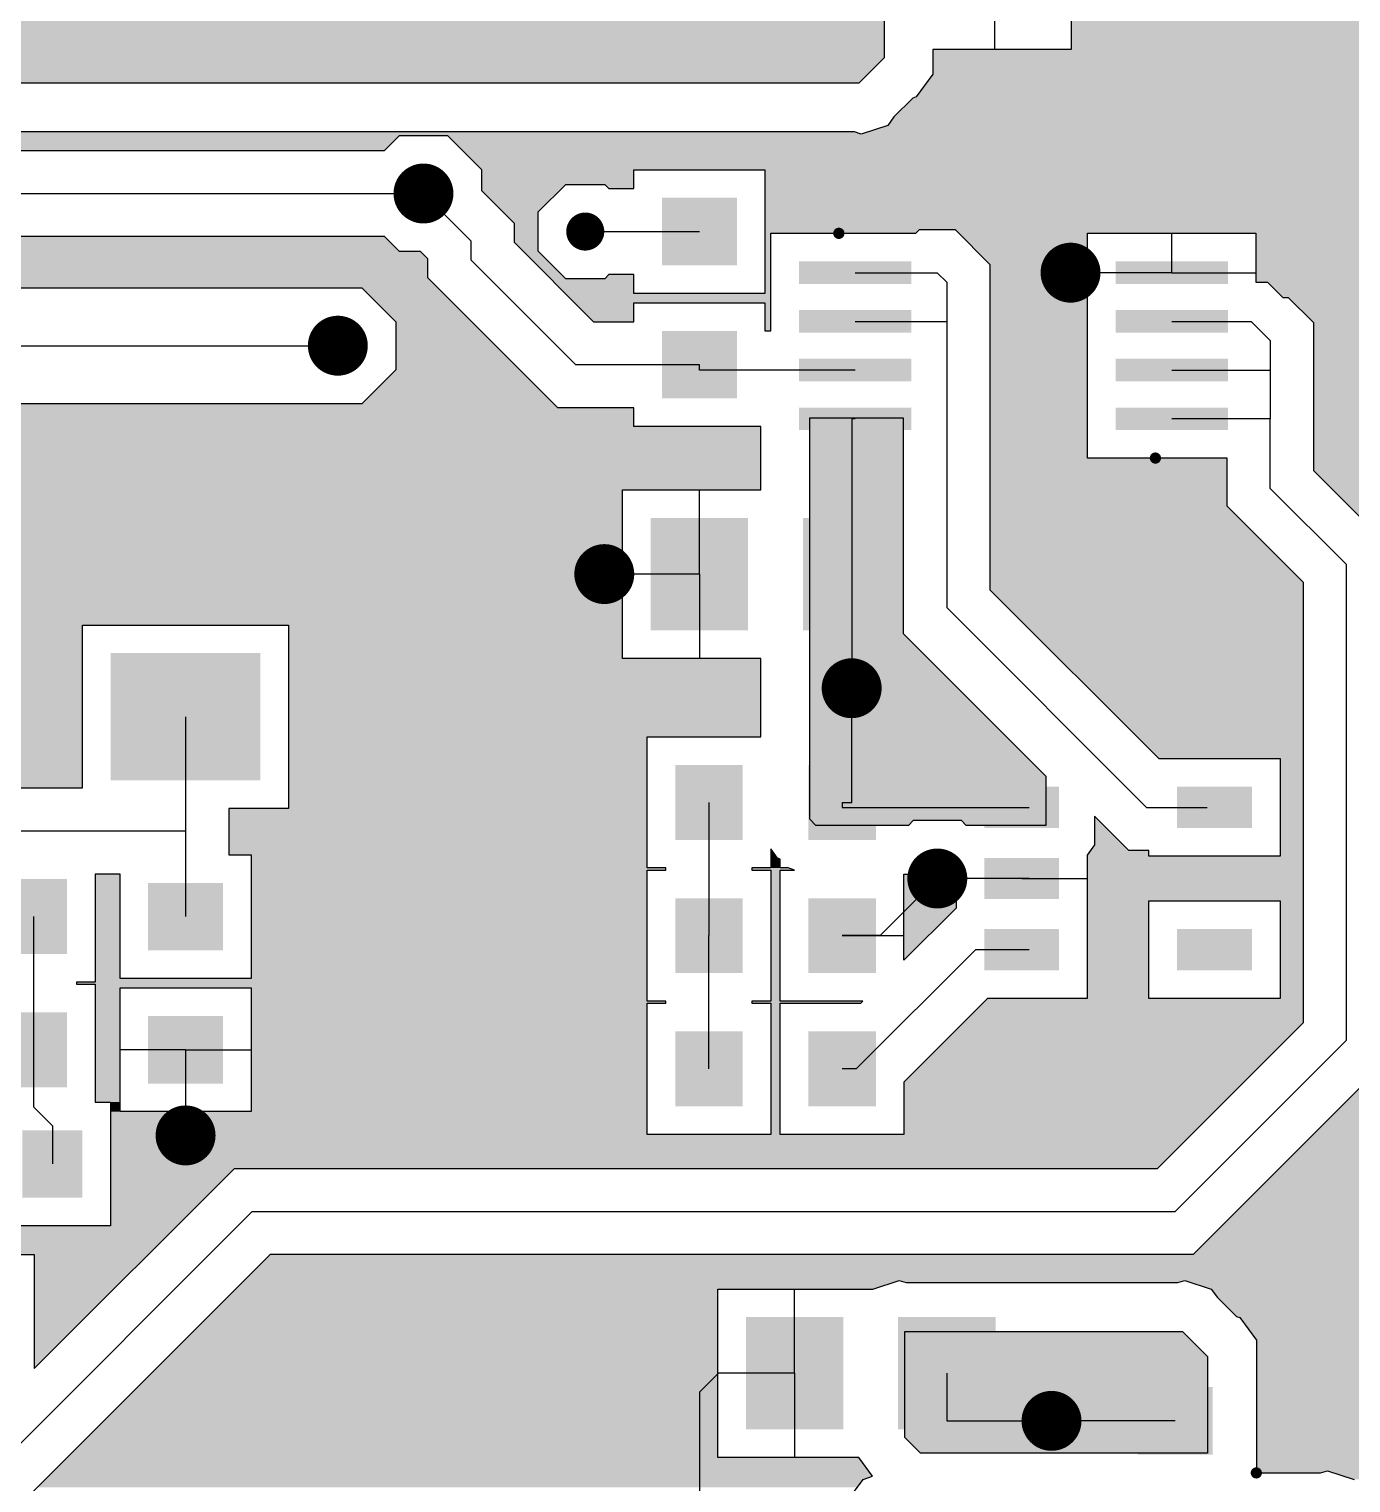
# Model space of a CAD drawing. Extents: x 295 to 953, y 10 to 290.
# Drawn here: x 793.36 to 822.47, y 150.48 to 182.5 of the extents above; entities that cross this region are included whole.
import ezdxf

# ---------------------------------------------------------------- set-up
doc = ezdxf.new("R2010")
doc.units = 0
doc.header["$LTSCALE"] = 5
doc.header["$MEASUREMENT"] = 0
doc.layers.get('0').update_dxf_attribs({"linetype": 'CONTINUOUS', "lineweight": 25})
doc.layers.add('L4-BOTTOM_GBR', color=6, linetype='CONTINUOUS')

msp = doc.modelspace()

# ---------------------------------------------------------------- linework, layer by layer
at = {"color": 7}
for points, const_width in [([(802.38, 178.878, -1), (801.72, 178.878, -1)], 0.66), ([(805.822, 178.04, -1), (805.403, 178.04, -1)], 0.419), ([(811.26, 178.001, -1), (811.136, 178.001, -1)], 0.124), ([(816.63, 177.134, -1), (815.97, 177.134, -1)], 0.66), ([(800.494, 175.526, -1), (799.834, 175.526, -1)], 0.66), ([(818.231, 173.051, -1), (818.107, 173.051, -1)], 0.124), ([(806.362, 170.496, -1), (805.702, 170.496, -1)], 0.66), ([(811.81, 167.982, -1), (811.15, 167.982, -1)], 0.66), ([(813.696, 163.791, -1), (813.036, 163.791, -1)], 0.66), ([(797.141, 158.133, -1), (796.481, 158.133, -1)], 0.66), ([(816.211, 151.846, -1), (815.551, 151.846, -1)], 0.66), ([(820.453, 150.7, -1), (820.33, 150.7, -1)], 0.124)]:
    msp.add_lwpolyline(points, format="xyb", close=True, dxfattribs=dict(at, const_width=const_width))
for points in [[(807.302, 178.783), (807.302, 177.298), (808.952, 178.783), (808.952, 177.298)], [(810.318, 177.382), (810.318, 176.887), (812.793, 177.382), (812.793, 176.887)], [(817.291, 177.382), (817.291, 176.887), (819.766, 177.382), (819.766, 176.887)], [(810.318, 176.309), (810.318, 175.814), (812.793, 176.309), (812.793, 175.814)], [(817.291, 176.309), (817.291, 175.814), (819.766, 176.309), (819.766, 175.814)], [(807.302, 175.849), (807.302, 174.364), (808.952, 175.849), (808.952, 174.364)], [(810.318, 175.237), (810.318, 174.742), (812.793, 175.237), (812.793, 174.742)], [(817.291, 175.237), (817.291, 174.742), (819.766, 175.237), (819.766, 174.742)], [(810.318, 174.164), (810.318, 173.669), (812.793, 174.164), (812.793, 173.669)], [(817.291, 174.164), (817.291, 173.669), (819.766, 174.164), (819.766, 173.669)], [(807.055, 171.734), (807.055, 169.259), (809.2, 171.734), (809.2, 169.259)], [(810.407, 171.734), (810.407, 169.259), (812.552, 171.734), (812.552, 169.259)], [(795.161, 168.756), (795.161, 165.951), (798.461, 168.756), (798.461, 165.951)], [(807.594, 166.292), (807.594, 164.642), (809.079, 166.292), (809.079, 164.642)], [(810.528, 166.292), (810.528, 164.642), (812.013, 166.292), (812.013, 164.642)], [(814.399, 165.812), (814.399, 164.905), (816.049, 165.812), (816.049, 164.905)], [(818.646, 165.812), (818.646, 164.905), (820.296, 165.812), (820.296, 164.905)], [(814.399, 164.245), (814.399, 163.337), (816.049, 164.245), (816.049, 163.337)], [(792.716, 163.778), (792.716, 162.128), (794.201, 163.778), (794.201, 162.128)], [(795.986, 163.695), (795.986, 162.21), (797.636, 163.695), (797.636, 162.21)], [(807.594, 163.358), (807.594, 161.708), (809.079, 163.358), (809.079, 161.708)], [(810.528, 163.358), (810.528, 161.708), (812.013, 163.358), (812.013, 161.708)], [(814.399, 162.677), (814.399, 161.77), (816.049, 162.677), (816.049, 161.77)], [(818.646, 162.677), (818.646, 161.77), (820.296, 162.677), (820.296, 161.77)], [(792.716, 160.844), (792.716, 159.194), (794.201, 160.844), (794.201, 159.194)], [(795.986, 160.761), (795.986, 159.276), (797.636, 160.761), (797.636, 159.276)], [(807.594, 160.425), (807.594, 158.775), (809.079, 160.425), (809.079, 158.775)], [(810.528, 160.425), (810.528, 158.775), (812.013, 160.425), (812.013, 158.775)], [(793.218, 158.247), (793.218, 156.762), (794.538, 158.247), (794.538, 156.762)], [(809.15, 154.132), (809.15, 151.657), (811.295, 154.132), (811.295, 151.657)], [(812.503, 154.132), (812.503, 151.657), (814.648, 154.132), (814.648, 151.657)], [(817.78, 152.589), (817.78, 151.104), (819.43, 152.589), (819.43, 151.104)]]:
    msp.add_solid(points, dxfattribs=at)
at = {"layer": 'L4-BOTTOM_GBR', "color": 7}
for p, q in [((816.314, 185.764), (816.314, 182.051)), ((812.194, 185.041), (812.194, 181.863)), ((814.623, 183.908), (814.623, 182.051)), ((816.314, 182.051), (813.267, 182.051)), ((813.267, 182.051), (813.267, 181.504)), ((812.194, 181.863), (811.638, 181.307)), ((811.638, 181.307), (787.642, 181.307)), ((813.267, 181.504), (812.904, 181.005)), ((812.828, 180.98), (812.412, 180.565)), ((812.904, 181.005), (812.828, 180.98)), ((812.275, 180.377), (811.689, 180.185)), ((812.412, 180.565), (812.275, 180.377)), ((811.539, 180.235), (787.741, 180.235)), ((801.191, 179.827), (801.521, 180.157)), ((801.521, 180.157), (802.58, 180.157)), ((802.58, 180.157), (803.329, 179.408)), ((811.689, 180.185), (811.539, 180.235)), ((786.727, 179.827), (801.191, 179.827)), ((803.329, 179.408), (803.329, 178.941)), ((806.683, 179.401), (809.571, 179.401)), ((806.683, 178.989), (806.683, 179.401)), ((809.571, 179.401), (809.571, 176.679)), ((804.575, 178.471), (805.182, 179.078)), ((805.182, 179.078), (806.042, 179.078)), ((806.042, 179.078), (806.131, 178.989)), ((786.334, 178.878), (802.05, 178.878)), ((802.05, 178.878), (803.098, 177.831)), ((803.329, 178.941), (804.047, 178.223)), ((806.131, 178.989), (806.683, 178.989)), ((804.575, 177.611), (804.575, 178.471)), ((804.047, 178.223), (804.047, 177.804)), ((805.613, 178.04), (808.127, 178.04)), ((812.891, 178.001), (812.973, 178.083)), ((812.973, 178.083), (813.759, 178.083)), ((813.759, 178.083), (814.524, 177.317)), ((801.191, 177.93), (785.941, 177.93)), ((801.521, 177.6), (801.191, 177.93)), ((803.098, 177.412), (803.098, 177.831)), ((804.047, 177.804), (805.796, 176.055)), ((809.7, 178.001), (811.198, 178.001)), ((809.7, 175.856), (809.7, 178.001)), ((811.198, 178.001), (812.891, 178.001)), ((816.671, 178.001), (820.383, 178.001)), ((816.671, 173.051), (816.671, 178.001)), ((818.529, 177.134), (818.529, 178.001)), ((820.383, 178.001), (820.383, 176.928)), ((801.987, 177.6), (801.521, 177.6)), ((802.149, 177.438), (801.987, 177.6)), ((802.149, 177.019), (802.149, 177.438)), ((803.098, 177.412), (805.403, 175.107)), ((805.182, 177.002), (804.575, 177.611)), ((806.131, 177.091), (806.042, 177.002)), ((806.683, 177.091), (806.131, 177.091)), ((806.683, 176.679), (806.683, 177.091)), ((811.556, 177.134), (813.366, 177.134)), ((813.575, 176.925), (813.366, 177.134)), ((814.524, 177.317), (814.524, 170.152)), ((818.529, 177.134), (816.3, 177.134)), ((818.529, 177.134), (816.673, 177.134)), ((818.529, 177.134), (820.385, 177.134)), ((785.308, 176.804), (800.694, 176.804)), ((800.694, 176.804), (801.443, 176.055)), ((805.01, 174.158), (802.149, 177.019)), ((806.042, 177.002), (805.182, 177.002)), ((813.575, 176.925), (813.575, 176.062)), ((820.383, 176.928), (820.639, 176.928)), ((820.639, 176.928), (820.976, 176.591)), ((809.571, 176.679), (806.683, 176.679)), ((806.683, 176.468), (809.571, 176.468)), ((806.683, 176.055), (806.683, 176.468)), ((809.571, 176.468), (809.571, 175.856)), ((820.976, 176.591), (821.093, 176.591)), ((821.093, 176.591), (821.649, 176.035)), ((801.443, 176.055), (801.443, 174.996)), ((805.796, 176.055), (806.683, 176.055)), ((809.571, 175.856), (809.7, 175.856)), ((811.556, 176.062), (813.575, 176.062)), ((813.575, 176.062), (813.575, 169.759)), ((818.529, 176.062), (820.281, 176.062)), ((820.7, 175.643), (820.281, 176.062)), ((821.649, 176.035), (821.649, 172.775)), ((764.96, 175.526), (800.164, 175.526)), ((820.7, 175.643), (820.7, 174.989)), ((801.443, 174.996), (800.694, 174.247)), ((808.127, 175.107), (805.403, 175.107)), ((808.127, 174.989), (808.127, 175.107)), ((811.556, 174.989), (808.127, 174.989)), ((818.529, 174.989), (820.7, 174.989)), ((820.7, 174.989), (820.7, 173.917)), ((800.694, 174.247), (770.352, 174.247)), ((806.683, 174.158), (805.01, 174.158)), ((806.683, 173.745), (806.683, 174.158)), ((810.556, 173.935), (812.614, 173.935)), ((810.556, 165.099), (810.556, 173.935)), ((811.556, 173.917), (811.48, 173.917)), ((811.48, 173.917), (811.48, 170.496)), ((812.614, 173.935), (812.614, 169.188)), ((820.7, 173.917), (818.529, 173.917)), ((820.7, 172.382), (820.7, 173.917)), ((809.483, 173.745), (806.683, 173.745)), ((809.483, 172.353), (809.483, 173.745)), ((818.169, 173.051), (816.671, 173.051)), ((819.751, 173.051), (818.169, 173.051)), ((819.751, 171.99), (819.751, 173.051)), ((821.649, 172.775), (823.325, 171.099)), ((806.436, 172.353), (809.483, 172.353)), ((806.436, 168.64), (806.436, 172.353)), ((808.127, 170.496), (808.127, 172.353)), ((820.7, 172.382), (822.377, 170.706)), ((821.428, 170.313), (819.751, 171.99)), ((822.377, 160.228), (822.377, 170.706)), ((808.127, 170.496), (806.032, 170.496)), ((808.127, 170.496), (806.436, 170.496)), ((808.127, 170.496), (808.127, 168.64)), ((811.48, 170.496), (811.48, 167.982)), ((814.524, 170.152), (818.245, 166.431)), ((821.428, 160.621), (821.428, 170.313)), ((817.976, 165.358), (813.575, 169.759)), ((794.543, 169.374), (799.08, 169.374)), ((794.543, 165.787), (794.543, 169.374)), ((799.08, 169.374), (799.08, 165.332)), ((812.614, 169.188), (815.757, 166.045)), ((809.483, 168.64), (806.436, 168.64)), ((809.483, 166.911), (809.483, 168.64)), ((811.48, 165.467), (811.48, 167.982)), ((796.811, 167.353), (796.811, 164.839)), ((806.975, 166.911), (809.483, 166.911)), ((806.975, 164.023), (806.975, 166.911)), ((818.245, 166.431), (820.915, 166.431)), ((820.915, 166.431), (820.915, 164.286)), ((815.757, 166.045), (815.757, 164.962)), ((792.165, 165.787), (794.543, 165.787)), ((797.76, 165.332), (797.76, 164.314)), ((799.08, 165.332), (797.76, 165.332)), ((808.337, 165.467), (808.337, 162.534)), ((811.27, 165.467), (811.48, 165.467)), ((811.27, 165.467), (811.27, 165.358)), ((811.27, 165.358), (815.389, 165.358)), ((817.976, 165.358), (819.306, 165.358)), ((810.693, 164.962), (810.556, 165.099)), ((812.729, 164.962), (810.693, 164.962)), ((812.836, 165.07), (812.729, 164.962)), ((813.896, 165.07), (812.836, 165.07)), ((814.003, 164.962), (813.896, 165.07)), ((815.757, 164.962), (814.003, 164.962)), ((816.829, 165.164), (816.829, 164.53)), ((817.583, 164.41), (816.829, 165.164)), ((790.525, 164.839), (796.811, 164.839)), ((796.811, 164.839), (796.811, 162.953)), ((797.76, 164.314), (798.255, 164.314)), ((798.255, 164.314), (798.255, 161.591)), ((809.698, 164.444), (809.698, 164.023)), ((809.846, 164.241), (809.698, 164.444)), ((816.829, 164.53), (816.666, 164.307)), ((816.666, 164.307), (816.666, 161.151)), ((818.027, 164.41), (817.583, 164.41)), ((818.027, 164.286), (818.027, 164.41)), ((820.915, 164.286), (818.027, 164.286)), ((807.388, 164.023), (806.975, 164.023)), ((806.975, 163.977), (807.388, 163.977)), ((806.975, 161.09), (806.975, 163.977)), ((807.388, 163.977), (807.388, 164.023)), ((809.285, 164.023), (809.285, 163.977)), ((809.698, 164.023), (809.285, 164.023)), ((809.285, 163.977), (809.698, 163.977)), ((809.698, 163.977), (809.698, 161.09)), ((809.909, 164.22), (809.846, 164.241)), ((809.909, 164.023), (809.909, 164.22)), ((810.081, 164.023), (809.909, 164.023)), ((809.909, 163.977), (810.223, 163.977)), ((809.909, 161.09), (809.909, 163.977)), ((810.223, 163.977), (810.081, 164.023)), ((794.82, 163.89), (794.82, 161.509)), ((795.368, 163.89), (794.82, 163.89)), ((795.368, 161.591), (795.368, 163.89)), ((813.366, 163.791), (812.109, 162.534)), ((812.632, 163.89), (813.778, 163.89)), ((812.632, 161.992), (812.632, 163.89)), ((815.389, 163.791), (813.366, 163.791)), ((813.778, 163.89), (813.778, 163.141)), ((815.224, 163.791), (813.78, 163.791)), ((815.224, 163.791), (813.78, 163.791)), ((815.224, 163.791), (816.668, 163.791)), ((815.224, 163.791), (816.668, 163.791)), ((813.778, 163.141), (812.632, 161.992)), ((818.027, 163.296), (820.915, 163.296)), ((818.027, 161.151), (818.027, 163.296)), ((820.915, 163.296), (820.915, 161.151)), ((793.459, 162.953), (793.459, 160.019)), ((808.337, 159.6), (808.337, 162.534)), ((811.27, 162.534), (812.632, 162.534)), ((812.109, 162.534), (811.27, 162.534)), ((811.581, 159.6), (814.204, 162.223)), ((815.389, 162.223), (814.204, 162.223)), ((794.407, 161.509), (794.407, 161.463)), ((794.82, 161.509), (794.407, 161.509)), ((794.407, 161.463), (794.82, 161.463)), ((794.82, 161.463), (794.82, 158.866)), ((798.255, 161.591), (795.368, 161.591)), ((795.368, 161.38), (798.255, 161.38)), ((795.368, 158.658), (795.368, 161.38)), ((798.255, 161.38), (798.255, 158.658)), ((807.388, 161.09), (806.975, 161.09)), ((807.388, 161.044), (807.388, 161.09)), ((809.285, 161.09), (809.285, 161.044)), ((809.698, 161.09), (809.285, 161.09)), ((811.729, 161.09), (809.909, 161.09)), ((811.683, 161.044), (811.729, 161.09)), ((814.473, 161.151), (812.632, 159.309)), ((816.666, 161.151), (814.473, 161.151)), ((820.915, 161.151), (818.027, 161.151)), ((806.975, 161.044), (807.388, 161.044)), ((806.975, 158.156), (806.975, 161.044)), ((809.285, 161.044), (809.698, 161.044)), ((809.698, 161.044), (809.698, 158.156)), ((809.909, 161.044), (811.683, 161.044)), ((809.909, 158.156), (809.909, 161.044)), ((818.212, 157.405), (821.428, 160.621)), ((822.377, 160.228), (818.605, 156.457)), ((793.459, 160.019), (793.459, 158.762)), ((796.811, 160.019), (795.368, 160.019)), ((796.811, 160.019), (796.811, 158.133)), ((796.811, 160.019), (796.811, 158.658)), ((796.811, 160.019), (798.255, 160.019)), ((823.325, 159.836), (818.997, 155.508)), ((811.581, 159.6), (811.27, 159.6)), ((812.632, 159.309), (812.632, 158.156)), ((794.82, 158.866), (795.156, 158.866)), ((795.156, 158.866), (795.156, 156.143)), ((793.878, 158.343), (793.459, 158.762)), ((798.255, 158.658), (795.368, 158.658)), ((793.878, 158.343), (793.878, 157.504)), ((809.698, 158.156), (806.975, 158.156)), ((812.632, 158.156), (809.909, 158.156)), ((793.48, 153), (797.886, 157.405)), ((797.886, 157.405), (818.212, 157.405)), ((798.278, 156.457), (790.944, 149.122)), ((798.278, 156.457), (818.605, 156.457)), ((795.156, 156.143), (792.599, 156.143)), ((790.923, 155.513), (793.48, 155.513)), ((798.671, 155.508), (791.337, 148.174)), ((793.48, 155.513), (793.48, 153)), ((818.997, 155.508), (798.671, 155.508)), ((808.531, 154.75), (811.945, 154.75)), ((808.531, 151.038), (808.531, 154.75)), ((810.223, 152.894), (810.223, 154.75)), ((811.945, 154.75), (812.528, 154.94)), ((812.528, 154.94), (812.678, 154.891)), ((812.678, 154.891), (818.664, 154.891)), ((818.664, 154.891), (818.814, 154.94)), ((818.814, 154.94), (819.4, 154.749)), ((819.4, 154.749), (819.537, 154.561)), ((819.537, 154.561), (819.953, 154.145)), ((819.953, 154.145), (820.029, 154.12)), ((820.029, 154.12), (820.392, 153.622)), ((812.651, 153.818), (818.763, 153.818)), ((812.651, 151.478), (812.651, 153.818)), ((818.763, 153.818), (819.319, 153.262)), ((820.392, 153.622), (820.392, 150.7)), ((819.319, 153.262), (819.319, 151.132)), ((808.127, 152.475), (808.546, 152.894)), ((810.223, 152.894), (808.531, 152.894)), ((810.223, 152.894), (808.546, 152.894)), ((810.223, 152.894), (810.223, 151.038)), ((813.575, 152.894), (813.575, 151.846)), ((808.127, 152.475), (808.127, 147.865)), ((813.575, 151.846), (815.881, 151.846)), ((818.605, 151.846), (815.881, 151.846)), ((812.998, 151.132), (812.651, 151.478)), ((811.638, 151.038), (808.531, 151.038)), ((811.939, 150.625), (811.638, 151.038)), ((819.319, 151.132), (812.998, 151.132)), ((811.369, 150.06), (811.732, 150.558)), ((811.732, 150.558), (811.939, 150.625)), ((820.392, 150.7), (821.807, 150.7)), ((821.807, 150.7), (821.957, 150.749)), ((821.957, 150.749), (822.543, 150.558))]:
    msp.add_line(p, q, dxfattribs=at)
for points in [[(812.194, 181.863), (812.194, 183.228), (787.086, 181.863), (787.086, 183.228)], [(844.648, 182.051), (845.722, 183.125), (816.314, 182.051), (816.314, 183.125)], [(844.635, 182.038), (844.648, 182.051), (813.267, 182.038), (813.267, 182.051)], [(844.648, 182.051), (844.648, 182.051), (813.267, 182.051), (816.314, 182.051)], [(844.635, 181.504), (844.635, 182.038), (813.267, 181.504), (813.267, 182.038)], [(811.638, 181.307), (812.194, 181.863), (787.642, 181.307), (787.086, 181.863)], [(844.635, 181.005), (844.635, 181.504), (812.904, 181.005), (813.267, 181.504)], [(844.635, 180.565), (844.635, 180.98), (812.412, 180.565), (812.828, 180.98)], [(844.635, 180.98), (844.635, 181.005), (812.828, 180.98), (812.904, 181.005)], [(844.95, 180.185), (844.759, 180.377), (811.689, 180.185), (812.275, 180.377)], [(844.759, 180.377), (844.635, 180.5), (812.275, 180.377), (812.365, 180.5)], [(844.635, 180.5), (844.635, 180.565), (812.365, 180.5), (812.412, 180.565)], [(844.978, 180.157), (844.95, 180.185), (786.397, 180.157), (786.369, 180.185)], [(801.191, 179.827), (801.521, 180.157), (786.727, 179.827), (786.397, 180.157)], [(811.689, 180.185), (811.539, 180.235), (787.591, 180.185), (787.741, 180.235)], [(844.978, 180.157), (844.978, 180.157), (802.58, 180.157), (801.521, 180.157)], [(845.722, 179.413), (844.978, 180.157), (803.324, 179.413), (802.58, 180.157)], [(811.539, 180.235), (811.539, 180.235), (806.683, 180.235), (811.539, 180.235)], [(849.339, 179.408), (849.344, 179.413), (803.329, 179.408), (803.324, 179.413)], [(849.333, 179.401), (849.339, 179.408), (803.329, 179.401), (803.329, 179.408)], [(806.683, 179.078), (806.683, 179.401), (803.329, 179.078), (803.329, 179.401)], [(849.333, 179.401), (849.333, 179.401), (809.571, 179.401), (806.683, 179.401)], [(848.826, 178.895), (849.333, 179.401), (809.571, 178.895), (809.571, 179.401)], [(805.045, 178.941), (805.182, 179.078), (803.329, 178.941), (803.329, 179.078)], [(806.683, 179.078), (806.683, 179.078), (806.042, 179.078), (805.182, 179.078)], [(806.683, 178.989), (806.683, 179.078), (806.131, 178.989), (806.042, 179.078)], [(804.575, 178.471), (805.045, 178.941), (803.799, 178.471), (803.329, 178.941)], [(848.826, 178.083), (848.826, 178.895), (809.571, 178.083), (809.571, 178.895)], [(804.575, 178.223), (804.575, 178.471), (804.047, 178.223), (803.799, 178.471)], [(804.575, 177.804), (804.575, 178.223), (804.047, 177.804), (804.047, 178.223)], [(812.891, 178.001), (812.973, 178.083), (809.571, 178.001), (809.571, 178.083)], [(848.826, 178.083), (848.826, 178.083), (813.759, 178.083), (812.973, 178.083)], [(848.826, 178.001), (848.826, 178.083), (813.841, 178.001), (813.759, 178.083)], [(801.389, 177.732), (801.191, 177.93), (785.308, 177.732), (785.11, 177.93)], [(801.521, 177.6), (801.389, 177.732), (785.308, 177.6), (785.308, 177.732)], [(804.575, 177.611), (804.575, 177.804), (804.24, 177.611), (804.047, 177.804)], [(809.7, 176.679), (809.7, 178.001), (809.571, 176.679), (809.571, 178.001)], [(816.671, 177.317), (816.671, 178.001), (814.524, 177.317), (813.841, 178.001)], [(848.826, 178.001), (848.826, 178.001), (820.383, 178.001), (816.671, 178.001)], [(848.826, 177.357), (848.826, 178.001), (820.383, 177.357), (820.383, 178.001)], [(802.149, 177.438), (801.987, 177.6), (785.308, 177.438), (785.308, 177.6)], [(802.149, 177.019), (802.149, 177.438), (785.308, 177.019), (785.308, 177.438)], [(805.182, 177.002), (804.575, 177.611), (804.849, 177.002), (804.24, 177.611)], [(806.683, 177.002), (806.683, 177.091), (806.042, 177.002), (806.131, 177.091)], [(806.683, 177.091), (806.683, 177.091), (806.131, 177.091), (806.683, 177.091)], [(816.671, 173.051), (816.671, 177.317), (814.524, 173.051), (814.524, 177.317)], [(849.255, 176.928), (848.826, 177.357), (820.383, 176.928), (820.383, 177.357)], [(802.364, 176.804), (802.149, 177.019), (785.308, 176.804), (785.308, 177.019)], [(802.364, 176.804), (802.364, 176.804), (800.694, 176.804), (785.308, 176.804)], [(803.113, 176.055), (802.364, 176.804), (801.443, 176.055), (800.694, 176.804)], [(806.683, 176.679), (806.683, 177.002), (805.172, 176.679), (804.849, 177.002)], [(849.255, 176.928), (849.255, 176.928), (820.639, 176.928), (820.383, 176.928)], [(849.344, 176.839), (849.255, 176.928), (820.728, 176.839), (820.639, 176.928)], [(845.475, 176.591), (845.722, 176.839), (820.976, 176.591), (820.728, 176.839)], [(809.7, 176.468), (809.7, 176.679), (805.383, 176.468), (805.172, 176.679)], [(806.683, 176.055), (806.683, 176.468), (805.796, 176.055), (805.383, 176.468)], [(809.7, 176.468), (809.7, 176.468), (809.571, 176.468), (806.683, 176.468)], [(809.7, 175.856), (809.7, 176.468), (809.571, 175.856), (809.571, 176.468)], [(845.475, 176.591), (845.475, 176.591), (821.093, 176.591), (820.976, 176.591)], [(844.919, 176.035), (845.475, 176.591), (821.649, 176.035), (821.093, 176.591)], [(804.172, 174.996), (803.113, 176.055), (801.443, 174.996), (801.443, 176.055)], [(844.635, 175.752), (844.919, 176.035), (821.649, 175.752), (821.649, 176.035)], [(844.635, 174.214), (844.635, 175.752), (821.649, 174.214), (821.649, 175.752)], [(804.921, 174.247), (804.172, 174.996), (800.694, 174.247), (801.443, 174.996)], [(804.999, 174.169), (804.921, 174.247), (770.43, 174.169), (770.352, 174.247)], [(804.921, 174.247), (804.921, 174.247), (770.352, 174.247), (800.694, 174.247)], [(845.722, 173.126), (844.635, 174.214), (821.649, 173.126), (821.649, 174.214)], [(805.01, 174.158), (804.999, 174.169), (770.43, 174.158), (770.43, 174.169)], [(806.683, 173.745), (806.683, 174.158), (770.43, 173.745), (770.43, 174.158)], [(812.614, 169.188), (812.613, 173.935), (810.556, 169.188), (810.556, 173.935)], [(812.613, 173.935), (812.613, 173.935), (810.556, 173.935), (812.613, 173.935)], [(809.483, 173.11), (809.483, 173.745), (770.43, 173.11), (770.43, 173.745)], [(809.483, 172.361), (809.483, 173.11), (769.68, 172.361), (770.43, 173.11)], [(819.751, 171.99), (819.751, 173.051), (814.524, 171.99), (814.524, 173.051)], [(848.993, 172.775), (849.344, 173.126), (821.649, 172.775), (821.649, 173.126)], [(848.826, 172.608), (848.993, 172.775), (821.816, 172.608), (821.649, 172.775)], [(848.826, 172.404), (848.826, 172.608), (822.02, 172.404), (821.816, 172.608)], [(809.483, 172.353), (809.483, 172.361), (768.626, 172.353), (768.626, 172.361)], [(809.483, 172.361), (809.483, 172.361), (768.626, 172.361), (769.68, 172.361)], [(806.436, 172.196), (806.436, 172.353), (768.626, 172.196), (768.626, 172.353)], [(830.318, 171.655), (831.067, 172.404), (822.769, 171.655), (822.02, 172.404)], [(806.436, 171.858), (806.436, 172.196), (768.214, 171.858), (768.214, 172.196)], [(806.436, 172.196), (806.436, 172.196), (768.214, 172.196), (768.626, 172.196)], [(821.428, 170.313), (819.751, 171.99), (814.524, 170.313), (814.524, 171.99)], [(806.436, 171.858), (806.436, 171.858), (768.709, 171.858), (768.214, 171.858)], [(806.436, 171.704), (806.436, 171.858), (768.709, 171.704), (768.709, 171.858)], [(806.436, 171.513), (806.436, 171.704), (789.644, 171.513), (789.058, 171.704)], [(806.436, 171.325), (806.436, 171.513), (789.781, 171.325), (789.644, 171.513)], [(806.436, 169.442), (806.436, 171.325), (791.663, 169.442), (789.781, 171.325)], [(821.428, 170.152), (821.428, 170.313), (814.524, 170.152), (814.524, 170.313)], [(821.428, 166.431), (821.428, 170.152), (818.245, 166.431), (814.524, 170.152)], [(806.436, 169.417), (806.436, 169.442), (791.739, 169.417), (791.663, 169.442)], [(806.436, 169.374), (806.436, 169.417), (791.771, 169.374), (791.739, 169.417)], [(794.543, 169.374), (794.543, 169.374), (792.165, 169.374), (791.771, 169.374)], [(794.543, 165.787), (794.543, 169.374), (792.165, 165.787), (792.165, 169.374)], [(806.436, 169.374), (806.436, 169.374), (799.08, 169.374), (794.543, 169.374)], [(806.436, 168.64), (806.436, 169.374), (799.08, 168.64), (799.08, 169.374)], [(815.757, 166.045), (812.614, 169.188), (810.556, 166.045), (810.556, 169.188)], [(809.483, 166.911), (809.483, 168.64), (799.08, 166.911), (799.08, 168.64)], [(806.975, 165.332), (806.975, 166.911), (799.08, 165.332), (799.08, 166.911)], [(821.428, 166.431), (821.428, 166.431), (820.915, 166.431), (818.245, 166.431)], [(821.428, 164.286), (821.428, 166.431), (820.915, 164.286), (820.915, 166.431)], [(815.757, 165.099), (815.757, 166.045), (810.556, 165.099), (810.556, 166.045)], [(806.975, 164.314), (806.975, 165.332), (797.76, 164.314), (797.76, 165.332)], [(806.975, 165.332), (806.975, 165.332), (797.76, 165.332), (799.08, 165.332)], [(815.757, 165.07), (815.757, 165.099), (810.586, 165.07), (810.556, 165.099)], [(812.729, 164.962), (812.836, 165.07), (810.693, 164.962), (810.586, 165.07)], [(815.757, 165.07), (815.757, 165.07), (813.896, 165.07), (812.836, 165.07)], [(815.757, 164.962), (815.757, 165.07), (814.003, 164.962), (813.896, 165.07)], [(817.463, 164.53), (816.829, 165.164), (816.829, 164.53), (816.829, 165.164)], [(806.975, 164.314), (806.975, 164.314), (798.255, 164.314), (797.76, 164.314)], [(806.975, 164.023), (806.975, 164.314), (798.255, 164.023), (798.255, 164.314)], [(809.846, 164.241), (809.698, 164.444), (809.698, 164.241), (809.698, 164.444)], [(818.027, 164.307), (818.027, 164.41), (816.666, 164.307), (816.741, 164.41)], [(818.027, 164.286), (818.027, 164.307), (816.666, 164.286), (816.666, 164.307)], [(821.428, 163.296), (821.428, 164.286), (816.666, 163.296), (816.666, 164.286)], [(817.583, 164.41), (817.463, 164.53), (816.741, 164.41), (816.829, 164.53)], [(807.388, 163.977), (807.388, 164.023), (798.255, 163.977), (798.255, 164.023)], [(806.975, 161.591), (806.975, 163.977), (798.255, 161.591), (798.255, 163.977)], [(810.222, 163.977), (810.081, 164.023), (809.285, 163.977), (809.285, 164.023)], [(810.081, 164.023), (810.081, 164.023), (809.285, 164.023), (809.698, 164.023)], [(809.909, 163.977), (809.909, 163.977), (809.698, 163.977), (809.285, 163.977)], [(809.909, 164.22), (809.846, 164.241), (809.698, 164.22), (809.698, 164.241)], [(809.909, 164.023), (809.909, 164.22), (809.698, 164.023), (809.698, 164.22)], [(809.909, 161.09), (809.909, 163.977), (809.698, 161.09), (809.698, 163.977)], [(795.368, 161.591), (795.368, 163.89), (794.82, 161.591), (794.82, 163.89)], [(795.368, 163.89), (795.368, 163.89), (794.82, 163.89), (795.368, 163.89)], [(813.778, 163.141), (813.778, 163.89), (812.632, 163.141), (812.632, 163.89)], [(813.778, 163.89), (813.778, 163.89), (812.632, 163.89), (813.778, 163.89)], [(812.632, 161.992), (813.778, 163.141), (812.632, 161.992), (812.632, 163.141)], [(818.027, 161.151), (818.027, 163.296), (816.666, 161.151), (816.666, 163.296)], [(821.428, 163.296), (821.428, 163.296), (820.915, 163.296), (818.027, 163.296)], [(821.428, 161.151), (821.428, 163.296), (820.915, 161.151), (820.915, 163.296)], [(806.975, 161.463), (806.975, 161.509), (794.407, 161.463), (794.407, 161.509)], [(806.975, 161.509), (806.975, 161.509), (794.407, 161.509), (794.82, 161.509)], [(806.975, 161.463), (806.975, 161.463), (794.82, 161.463), (794.407, 161.463)], [(806.975, 161.509), (806.975, 161.591), (794.82, 161.509), (794.82, 161.591)], [(806.975, 161.38), (806.975, 161.463), (794.82, 161.38), (794.82, 161.463)], [(795.368, 158.866), (795.368, 161.38), (794.82, 158.866), (794.82, 161.38)], [(806.975, 161.38), (806.975, 161.38), (798.255, 161.38), (795.368, 161.38)], [(806.975, 161.09), (806.975, 161.38), (798.255, 161.09), (798.255, 161.38)], [(807.388, 161.044), (807.388, 161.09), (798.255, 161.044), (798.255, 161.09)], [(811.683, 161.044), (811.729, 161.09), (809.285, 161.044), (809.285, 161.09)], [(811.729, 161.09), (811.729, 161.09), (809.285, 161.09), (809.698, 161.09)], [(821.428, 160.621), (821.428, 161.151), (813.943, 160.621), (814.473, 161.151)], [(821.428, 161.151), (821.428, 161.151), (814.473, 161.151), (816.666, 161.151)], [(806.975, 158.658), (806.975, 161.044), (798.255, 158.658), (798.255, 161.044)], [(809.909, 161.044), (809.909, 161.044), (809.698, 161.044), (809.285, 161.044)], [(809.909, 158.156), (809.909, 161.044), (809.698, 158.156), (809.698, 161.044)], [(820.116, 159.309), (821.428, 160.621), (812.632, 159.309), (813.943, 160.621)], [(823.403, 158.861), (823.403, 159.836), (822.35, 158.861), (823.325, 159.836)], [(818.963, 158.156), (820.116, 159.309), (812.632, 158.156), (812.632, 159.309)], [(795.368, 158.866), (795.368, 158.866), (795.156, 158.866), (794.82, 158.866)], [(795.368, 158.658), (795.368, 158.866), (795.156, 158.658), (795.156, 158.866)], [(824.152, 158.112), (823.403, 158.861), (821.601, 158.112), (822.35, 158.861)], [(806.975, 158.156), (806.975, 158.658), (795.156, 158.156), (795.156, 158.658)], [(818.212, 157.405), (818.963, 158.156), (795.156, 157.405), (795.156, 158.156)], [(825.828, 155.508), (825.828, 158.112), (818.997, 155.508), (821.601, 158.112)], [(796.623, 156.143), (797.886, 157.405), (795.156, 156.143), (795.156, 157.405)], [(796.287, 155.806), (796.617, 156.136), (786.654, 155.806), (786.984, 156.136)], [(796.617, 156.136), (796.623, 156.143), (786.984, 156.136), (786.984, 156.143)], [(796.076, 155.595), (796.287, 155.806), (786.654, 155.595), (786.654, 155.806)], [(796.076, 155.595), (796.076, 155.595), (788.743, 155.595), (786.654, 155.595)], [(795.993, 155.513), (796.076, 155.595), (788.743, 155.513), (788.743, 155.595)], [(795.993, 155.513), (795.993, 155.513), (793.48, 155.513), (790.923, 155.513)], [(793.48, 153), (795.993, 155.513), (793.48, 153), (793.48, 155.513)], [(825.828, 154.94), (825.828, 155.508), (798.103, 154.94), (798.671, 155.508)], [(825.828, 155.508), (825.828, 155.508), (812.528, 155.508), (818.997, 155.508)], [(808.531, 151.038), (808.531, 154.75), (794.201, 151.038), (797.914, 154.75)], [(811.945, 154.75), (811.991, 154.765), (797.914, 154.75), (797.928, 154.765)], [(811.991, 154.765), (812.528, 154.94), (797.928, 154.765), (798.103, 154.94)], [(818.664, 154.891), (818.814, 154.94), (812.678, 154.891), (812.528, 154.94)], [(825.828, 154.749), (825.828, 154.94), (819.4, 154.749), (818.814, 154.94)], [(825.828, 154.561), (825.828, 154.749), (819.537, 154.561), (819.4, 154.749)], [(825.828, 154.145), (825.828, 154.561), (819.953, 154.145), (819.537, 154.561)], [(825.828, 154.12), (825.828, 154.145), (820.029, 154.12), (819.953, 154.145)], [(825.828, 153.622), (825.828, 154.12), (820.392, 153.622), (820.029, 154.12)], [(819.319, 153.262), (818.763, 153.818), (812.651, 153.262), (812.651, 153.818)], [(818.763, 153.818), (818.763, 153.818), (812.651, 153.818), (818.763, 153.818)], [(825.828, 150.749), (825.828, 153.622), (820.392, 150.749), (820.392, 153.622)], [(819.319, 151.478), (819.319, 153.262), (812.651, 151.478), (812.651, 153.262)], [(819.319, 151.132), (819.319, 151.478), (812.998, 151.132), (812.651, 151.478)], [(811.939, 150.625), (811.638, 151.038), (793.789, 150.625), (794.201, 151.038)], [(811.604, 150.381), (811.732, 150.558), (793.544, 150.381), (793.721, 150.558)], [(811.732, 150.558), (811.939, 150.625), (793.721, 150.558), (793.789, 150.625)], [(821.807, 150.7), (821.957, 150.749), (820.392, 150.7), (820.392, 150.749)], [(825.828, 150.558), (825.828, 150.749), (822.543, 150.558), (821.957, 150.749)]]:
    msp.add_solid(points, dxfattribs=at)

doc.saveas('drawing.dxf')
